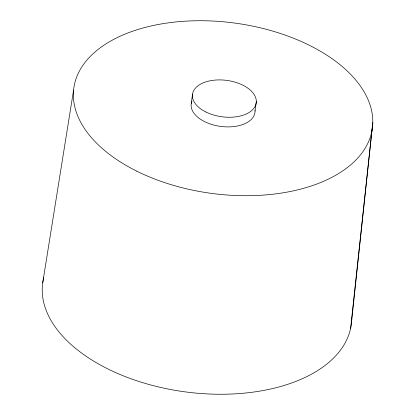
<?xml version="1.0" encoding="UTF-8"?>
<svg xmlns="http://www.w3.org/2000/svg" width="415" height="415" viewBox="0 0 415 415"><rect width="100%" height="100%" fill="white"/><g stroke="black" fill="none" stroke-linecap="round" stroke-linejoin="round"><path stroke-width="0.62" d="M351.624 321.153L372.779 122.757L350.613 328.327M191.232 103.817L192.519 94.179M255.038 111.075L256.325 101.436M42.714 282.859L73.59 90.097M351.744 318.066A155.682 88.852 7.6 0 1 185.78 391.952A155.682 88.852 7.6 0 1 43.741 277.604M255.028 110.551A32.152 18.348 7.6 0 1 219.82 126.295A32.152 18.348 7.6 0 1 191.979 101.182M136.836 171.188A150.609 85.952 7.6 0 0 372.182 129.361A150.609 85.952 7.6 0 0 160.216 24.127A150.609 85.952 7.6 0 0 136.836 171.188M205.954 112.024A32.152 18.348 7.6 0 0 256.195 103.096A32.152 18.348 7.6 0 0 210.945 80.629A32.152 18.348 7.6 0 0 205.954 112.024"/></g></svg>
